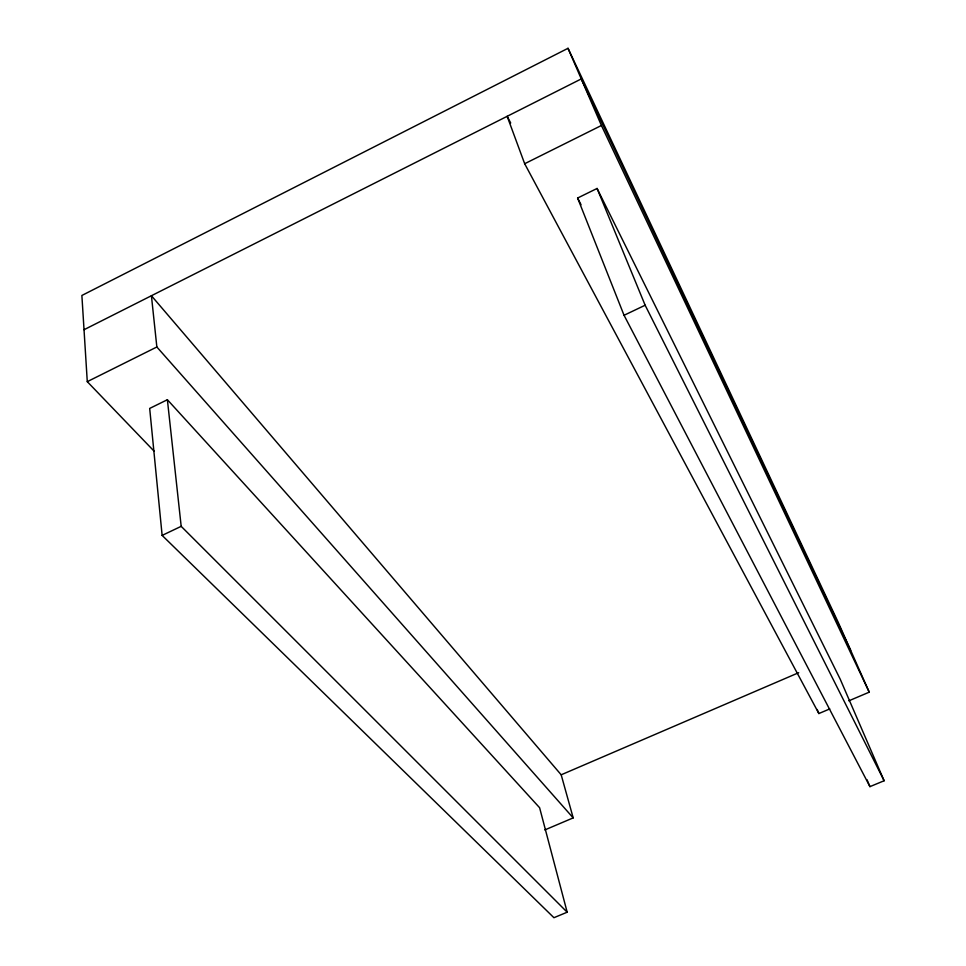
<?xml version="1.0" encoding="UTF-8"?>
<svg xmlns="http://www.w3.org/2000/svg" width="966" height="966" viewBox="0 0 966 966"><rect width="100%" height="100%" fill="white"/><g stroke="black" fill="none" stroke-linecap="round" stroke-linejoin="round"><path stroke-width="1.45" d="M848.812 700.833L869.231 692.163L838.21 622.297L568.02 48.3L81.881 295.463L87.278 381.655L154.113 451.182M84.03 329.72L581.266 78.934L850.672 650.36M87.278 381.655L156.854 346.987L151.421 295.741L561.186 774.804L573.188 817.888L544.812 829.939M829.758 708.923L818.866 713.548L524.671 163.725L601.42 125.495L568.02 48.3M167.384 399.719L149.682 408.425L162.131 535.405L553.929 917.7L567.175 912.206L539.608 807.721L167.384 399.719L181.185 526.337L567.175 912.206M577.608 198.03L597.085 188.455L840.239 679.243L884.119 780.757L869.943 786.638L624.048 315.278L577.608 198.03L581.049 204.732M162.131 535.405L181.185 526.337M624.048 315.278L645.143 305.232L597.085 188.455M561.186 774.804L798.689 672.698M156.854 346.987L573.188 817.888M510.7 122.972L507.162 116.306L524.671 163.725M645.143 305.232L884.119 780.757M601.42 125.495L869.231 692.163M867.033 779.767L869.943 786.638M817.188 709.479L818.866 713.548"/></g></svg>
